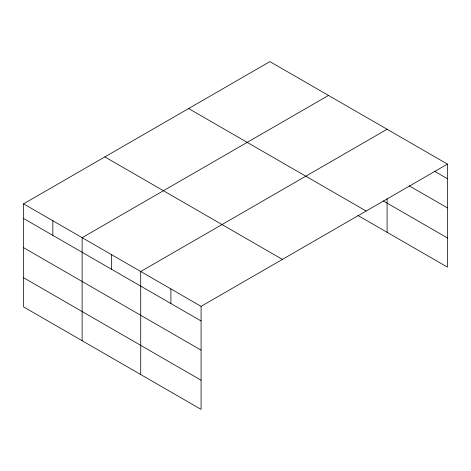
<?xml version="1.0" encoding="UTF-8"?>
<svg xmlns="http://www.w3.org/2000/svg" width="471" height="471" viewBox="0 0 471 471"><rect width="100%" height="100%" fill="white"/><g stroke="black" fill="none" stroke-linecap="round" stroke-linejoin="round"><path stroke-width="0.71" d="M447.45 164.108L269.918 61.607L23.55 203.849L23.55 306.892L201.082 409.393L201.082 306.344L447.45 164.108L447.45 267.151L357.795 215.388M328.505 95.43L82.137 237.672L82.137 340.716M387.091 129.254L140.723 271.496L140.723 374.545M434.244 171.103L447.45 178.721M409.093 185.762L447.45 207.905M383.27 200.917L447.45 237.973M188.618 108.548L366.15 211.043M104.85 156.908L282.382 259.403M23.55 203.849L201.082 306.344M23.55 218.467L201.082 320.963M23.55 247.646L201.082 350.141M23.55 277.713L201.082 380.209M387.091 198.721L387.091 232.303M170.902 288.923L170.902 303.536M111.427 254.581L111.427 269.2M52.84 220.758L52.84 235.376"/></g></svg>
